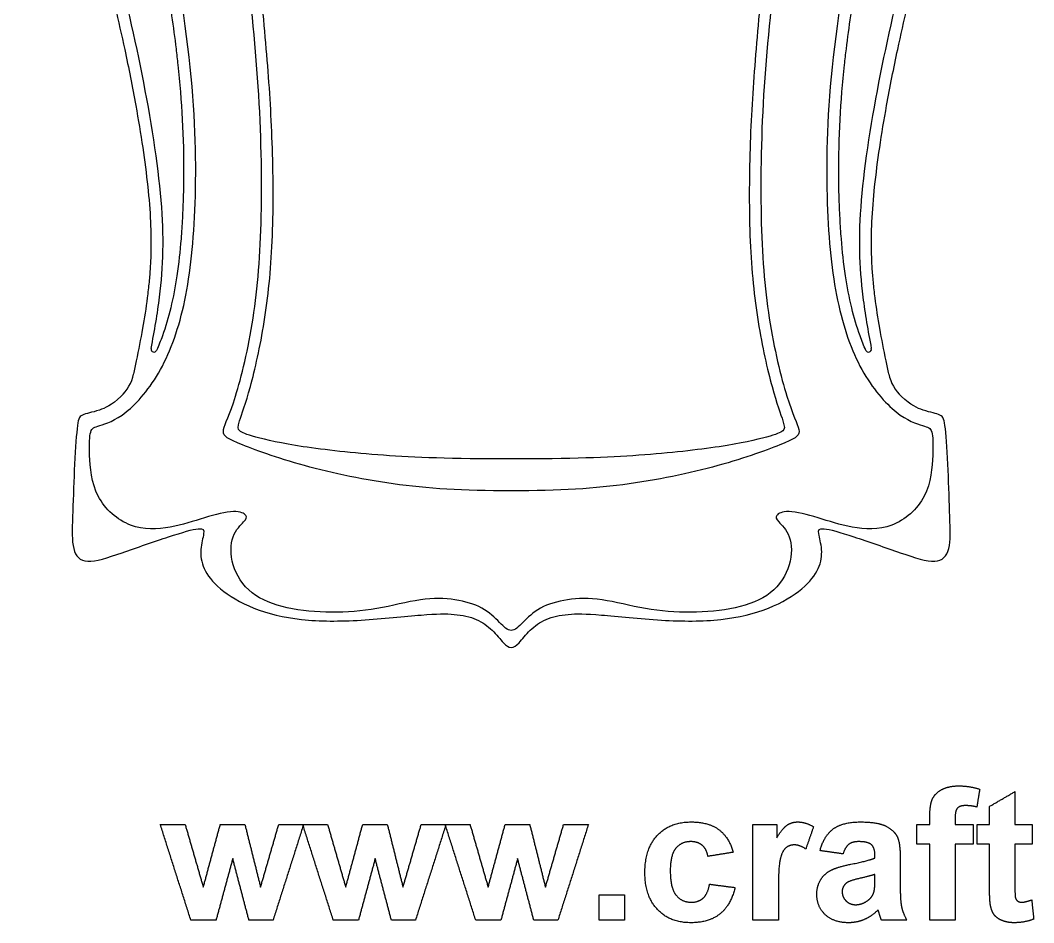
# Model space of a CAD drawing. Header units: millimetres. Extents: x -100 to 100, y -104 to 91.
# Drawn here: x -44.28 to -6.07, y -102.58 to -68.57 of the extents above; entities that cross this region are included whole.
import ezdxf

# ---------------------------------------------------------------- set-up
doc = ezdxf.new("R2010")
doc.units = ezdxf.units.MM
doc.header["$MEASUREMENT"] = 0
doc.layers.add('Layer 03', color=5, linetype='Continuous')

msp = doc.modelspace()

# ---------------------------------------------------------------- linework, layer by layer
at = {"layer": 'Layer 03'}
for centre, radius, start, end in [((-39.243, -80.967), 0.109, 168.9964, 335.8896), ((-12.3, -80.967), 0.109, 204.1104, 11.0036), ((-41.6, -81.565), 1.625, 313.1452, 348.0378), ((-9.943, -81.565), 1.625, 191.9622, 226.8548)]:
    msp.add_arc(centre, radius, start, end, dxfattribs=at)
for points, knots in [([(-25.771, -91.564), (-25.912, -91.564), (-26.175, -91.3), (-26.808, -90.668), (-27.86, -90.367), (-29.119, -90.325), (-30.844, -90.801), (-32.539, -90.922), (-34.273, -90.773), (-35.646, -90.243), (-36.384, -89.104), (-36.339, -87.921), (-35.778, -87.421), (-35.702, -87.239), (-36.111, -86.996), (-37.339, -87.3), (-38.574, -87.732), (-40.151, -87.808), (-41.553, -86.598), (-41.696, -84.813), (-41.661, -83.956), (-41.411, -83.884), (-40.354, -83.554), (-38.908, -81.892), (-37.988, -79.288), (-37.614, -75.702), (-37.689, -70.655), (-38.864, -63.711), (-40.052, -58.726), (-41.362, -52.998), (-41.642, -48.493), (-40.9, -45.266), (-39.669, -43.875), (-38.71, -43.231), (-38.464, -43.084)], [4638.254936, 4638.254936, 4638.254936, 4638.254936, 4642.340865, 4646.426795, 4650.512724, 4654.598653, 4658.684583, 4662.770512, 4666.856441, 4670.942371, 4675.0283, 4679.114229, 4683.200159, 4687.286088, 4691.372017, 4695.457947, 4699.543876, 4703.629805, 4707.715735, 4711.801664, 4715.887593, 4719.973523, 4724.059452, 4728.145381, 4732.231311, 4736.31724, 4740.403169, 4744.489099, 4748.575028, 4752.660957, 4756.746887, 4760.832816, 4764.918745, 4766.24516, 4766.24516, 4766.24516, 4766.24516]), ([(-13.079, -43.084), (-12.833, -43.231), (-11.874, -43.875), (-10.643, -45.266), (-9.9, -48.493), (-10.181, -52.998), (-11.491, -58.726), (-12.679, -63.711), (-13.854, -70.655), (-13.929, -75.702), (-13.555, -79.288), (-12.635, -81.892), (-11.189, -83.554), (-10.132, -83.884), (-9.882, -83.956), (-9.846, -84.813), (-9.989, -86.598), (-11.392, -87.808), (-12.968, -87.732), (-14.203, -87.3), (-15.431, -86.996), (-15.841, -87.239), (-15.765, -87.421), (-15.204, -87.921), (-15.158, -89.104), (-15.896, -90.243), (-17.27, -90.773), (-19.003, -90.922), (-20.699, -90.801), (-22.423, -90.325), (-23.683, -90.367), (-24.735, -90.668), (-25.367, -91.3), (-25.631, -91.564), (-25.771, -91.564)], [4510.264713, 4510.264713, 4510.264713, 4510.264713, 4511.591127, 4515.677056, 4519.762985, 4523.848915, 4527.934844, 4532.020773, 4536.106703, 4540.192632, 4544.278561, 4548.364491, 4552.45042, 4556.536349, 4560.622279, 4564.708208, 4568.794137, 4572.880067, 4576.965996, 4581.051925, 4585.137855, 4589.223784, 4593.309713, 4597.395643, 4601.481572, 4605.567501, 4609.653431, 4613.73936, 4617.825289, 4621.911219, 4625.997148, 4630.083077, 4634.169007, 4638.254936, 4638.254936, 4638.254936, 4638.254936]), ([(-41.495, -43.453), (-41.661, -43.58), (-41.945, -43.824), (-42.318, -44.218), (-42.739, -44.745), (-43.194, -45.479), (-43.571, -46.323), (-43.868, -47.219), (-44.085, -48.151), (-44.23, -49.231), (-44.289, -50.316), (-44.268, -51.394), (-44.176, -52.461), (-44.023, -53.526), (-43.816, -54.602), (-43.612, -55.543), (-43.438, -56.324), (-43.243, -57.221), (-43.008, -58.35), (-42.759, -59.522), (-42.551, -60.46), (-42.318, -61.468), (-41.977, -62.881), (-41.54, -64.635), (-40.968, -66.935), (-40.409, -69.297), (-39.949, -71.604), (-39.662, -73.333), (-39.469, -74.793), (-39.359, -76.117), (-39.346, -77.133), (-39.379, -77.89), (-39.424, -78.453), (-39.512, -79.217), (-39.668, -80.206), (-39.855, -81.162), (-39.975, -81.735), (-40.01, -81.901)], [4928.583812, 4928.583812, 4928.583812, 4928.583812, 4929.754554, 4930.678142, 4931.616109, 4933.529933, 4935.500262, 4936.78572, 4938.811767, 4940.848859, 4942.884857, 4944.893917, 4946.882267, 4948.880972, 4950.918616, 4953.015275, 4954.274364, 4955.396056, 4958.156944, 4960.731516, 4962.110728, 4963.533692, 4966.52889, 4970.24804, 4973.656718, 4979.804453, 4983.838602, 4986.829013, 4989.616184, 4992.08391, 4994.267238, 4995.303522, 4996.324919, 4997.43376, 4999.608207, 5001.931656, 5002.885785, 5002.885785, 5002.885785, 5002.885785]), ([(-11.533, -81.901), (-11.568, -81.735), (-11.688, -81.162), (-11.874, -80.206), (-12.031, -79.217), (-12.118, -78.453), (-12.163, -77.89), (-12.197, -77.133), (-12.183, -76.117), (-12.073, -74.793), (-11.881, -73.333), (-11.593, -71.604), (-11.133, -69.297), (-10.575, -66.935), (-10.003, -64.635), (-9.566, -62.881), (-9.224, -61.468), (-8.992, -60.46), (-8.784, -59.522), (-8.535, -58.35), (-8.299, -57.221), (-8.104, -56.324), (-7.931, -55.543), (-7.726, -54.602), (-7.52, -53.526), (-7.367, -52.461), (-7.275, -51.394), (-7.254, -50.316), (-7.312, -49.231), (-7.458, -48.151), (-7.674, -47.219), (-7.972, -46.323), (-8.349, -45.479), (-8.804, -44.745), (-9.225, -44.218), (-9.598, -43.824), (-9.882, -43.58), (-10.048, -43.453)], [5107.654516, 5107.654516, 5107.654516, 5107.654516, 5108.608645, 5110.932094, 5113.106541, 5114.215382, 5115.236779, 5116.273063, 5118.456391, 5120.924117, 5123.711288, 5126.701699, 5130.735848, 5136.883583, 5140.292261, 5144.011411, 5147.006608, 5148.429573, 5149.808785, 5152.383357, 5155.144244, 5156.265937, 5157.525026, 5159.621685, 5161.659329, 5163.658034, 5165.646384, 5167.655444, 5169.691442, 5171.728534, 5173.75458, 5175.040039, 5177.010368, 5178.924192, 5179.862159, 5180.785746, 5181.956489, 5181.956489, 5181.956489, 5181.956489]), ([(-39.35, -80.946), (-39.219, -80.27), (-38.903, -78.42), (-38.817, -75.652), (-39.628, -70.57), (-40.798, -65.684), (-42.107, -60.537), (-42.899, -56.555), (-43.671, -53.302), (-43.938, -50.143), (-43.467, -46.853), (-42.363, -44.853), (-41.542, -44.079), (-41.384, -43.948)], [4861.775219, 4861.775219, 4861.775219, 4861.775219, 4865.36462, 4872.090911, 4878.817201, 4885.543491, 4892.269782, 4898.996072, 4905.722362, 4912.448653, 4919.174943, 4925.901234, 4927.429389, 4927.429389, 4927.429389, 4927.429389]), ([(-10.158, -43.948), (-10.001, -44.079), (-9.18, -44.853), (-8.076, -46.853), (-7.604, -50.143), (-7.871, -53.302), (-8.643, -56.555), (-9.436, -60.537), (-10.745, -65.684), (-11.915, -70.57), (-12.726, -75.652), (-12.639, -78.42), (-12.324, -80.27), (-12.193, -80.946)], [5183.110912, 5183.110912, 5183.110912, 5183.110912, 5184.639067, 5191.365358, 5198.091648, 5204.817938, 5211.544229, 5218.270519, 5224.99681, 5231.7231, 5238.44939, 5245.175681, 5248.765082, 5248.765082, 5248.765082, 5248.765082]), ([(-41.941, -48.967), (-41.944, -49.059), (-41.956, -49.436), (-41.953, -50.11), (-41.908, -51.005), (-41.823, -51.943), (-41.69, -52.99), (-41.51, -54.081), (-41.294, -55.207), (-41.066, -56.292), (-40.823, -57.38), (-40.484, -58.847), (-40.057, -60.658), (-39.596, -62.715), (-39.246, -64.442), (-38.98, -65.88), (-38.765, -67.137), (-38.571, -68.396), (-38.432, -69.435), (-38.322, -70.389), (-38.205, -71.626), (-38.115, -73.279), (-38.12, -74.87), (-38.165, -76.017), (-38.229, -77.016), (-38.351, -78.147), (-38.581, -79.373), (-38.854, -80.31), (-39.063, -80.832), (-39.143, -81.011)], [4800.475215, 4800.475215, 4800.475215, 4800.475215, 4800.992664, 4802.584719, 4804.250447, 4806.007909, 4807.859454, 4810.159942, 4812.199448, 4814.279573, 4816.370294, 4818.440532, 4822.715552, 4826.791199, 4830.241071, 4832.583187, 4834.98234, 4837.380384, 4839.718905, 4840.853086, 4842.756395, 4846.680869, 4850.117945, 4851.665066, 4853.109598, 4855.722195, 4858.033126, 4860.083672, 4861.18126, 4861.18126, 4861.18126, 4861.18126]), ([(-12.4, -81.011), (-12.48, -80.832), (-12.688, -80.31), (-12.961, -79.373), (-13.191, -78.147), (-13.313, -77.016), (-13.378, -76.017), (-13.423, -74.87), (-13.427, -73.279), (-13.338, -71.626), (-13.221, -70.389), (-13.111, -69.435), (-12.972, -68.396), (-12.778, -67.137), (-12.563, -65.88), (-12.296, -64.442), (-11.946, -62.715), (-11.486, -60.658), (-11.059, -58.847), (-10.72, -57.38), (-10.477, -56.292), (-10.248, -55.207), (-10.032, -54.081), (-9.853, -52.99), (-9.72, -51.943), (-9.634, -51.005), (-9.59, -50.11), (-9.587, -49.436), (-9.598, -49.059), (-9.602, -48.967)], [5249.359041, 5249.359041, 5249.359041, 5249.359041, 5250.456629, 5252.507175, 5254.818105, 5257.430703, 5258.875234, 5260.422355, 5263.859432, 5267.783906, 5269.687215, 5270.821395, 5273.159917, 5275.557961, 5277.957114, 5280.29923, 5283.749102, 5287.824749, 5292.099769, 5294.170007, 5296.260728, 5298.340853, 5300.380358, 5302.680847, 5304.532392, 5306.289854, 5307.955582, 5309.547637, 5310.065086, 5310.065086, 5310.065086, 5310.065086]), ([(-40.488, -82.75), (-40.839, -83.079), (-41.416, -83.336), (-42.028, -83.409), (-42.141, -83.714), (-42.253, -85.508), (-42.31, -87.378), (-42.355, -88.598), (-41.879, -89.112), (-40.557, -88.683), (-38.547, -87.971), (-37.39, -87.643), (-37.323, -87.847), (-37.525, -88.505), (-37.424, -89.225), (-36.846, -89.99), (-35.565, -90.776), (-33.746, -91.228), (-31.485, -91.22), (-28.912, -90.941), (-27.891, -90.924), (-27.042, -91.108), (-26.468, -91.539), (-26.034, -92.086), (-25.873, -92.207), (-25.771, -92.207)], [5004.733043, 5004.733043, 5004.733043, 5004.733043, 5006.403772, 5008.624971, 5010.84617, 5013.067369, 5015.288568, 5017.509767, 5019.730966, 5021.952165, 5024.173364, 5026.394563, 5028.615762, 5030.836961, 5033.058161, 5035.27936, 5037.500559, 5039.721758, 5041.942957, 5044.164156, 5046.385355, 5048.606554, 5050.827753, 5053.048952, 5055.27015, 5055.27015, 5055.27015, 5055.27015]), ([(-25.771, -92.207), (-25.67, -92.207), (-25.508, -92.086), (-25.075, -91.539), (-24.501, -91.108), (-23.651, -90.924), (-22.631, -90.941), (-20.057, -91.22), (-17.796, -91.228), (-15.978, -90.776), (-14.696, -89.99), (-14.118, -89.225), (-14.018, -88.505), (-14.22, -87.847), (-14.152, -87.643), (-12.996, -87.971), (-10.985, -88.683), (-9.664, -89.112), (-9.187, -88.598), (-9.233, -87.378), (-9.289, -85.508), (-9.402, -83.714), (-9.515, -83.409), (-10.126, -83.336), (-10.703, -83.079), (-11.054, -82.75)], [5055.27015, 5055.27015, 5055.27015, 5055.27015, 5057.491349, 5059.712548, 5061.933747, 5064.154946, 5066.376145, 5068.597344, 5070.818543, 5073.039742, 5075.260941, 5077.48214, 5079.70334, 5081.924539, 5084.145738, 5086.366937, 5088.588136, 5090.809335, 5093.030534, 5095.251733, 5097.472932, 5099.694131, 5101.91533, 5104.136529, 5105.807258, 5105.807258, 5105.807258, 5105.807258])]:
    msp.add_open_spline(points, degree=3, knots=knots, dxfattribs=at)
for points, degree in [([(-25.771, -86.306), (-27.595, -86.306), (-30.281, -86.134), (-33.948, -85.316), (-36.463, -84.386), (-36.756, -84.11), (-36.203, -83.107), (-35.422, -79.871), (-35.131, -76.18), (-35.229, -71.089), (-35.814, -65.836), (-36.335, -61.287), (-37.181, -58.326), (-37.344, -56.699), (-35.565, -55.33), (-31.947, -54.473), (-29.115, -54.235), (-25.771, -54.235)], 3), ([(-25.771, -54.235), (-22.428, -54.235), (-19.595, -54.473), (-15.977, -55.33), (-14.199, -56.699), (-14.361, -58.326), (-15.207, -61.287), (-15.728, -65.836), (-16.314, -71.089), (-16.412, -76.18), (-16.121, -79.871), (-15.34, -83.107), (-14.787, -84.11), (-15.08, -84.386), (-17.594, -85.316), (-21.262, -86.134), (-23.948, -86.306), (-25.771, -86.306)], 3), ([(-25.771, -85.103), (-28.055, -85.103), (-30.739, -84.993), (-33.83, -84.648), (-35.621, -84.25), (-36.083, -84.036), (-36.095, -83.844), (-35.624, -82.602), (-35.04, -80.001), (-34.728, -77.023), (-34.746, -73.3), (-34.942, -70.174), (-35.298, -66.466), (-35.62, -63.566), (-36.039, -61.072), (-36.608, -58.734), (-36.822, -57.755), (-36.679, -56.882), (-36.092, -56.33), (-34.632, -55.852), (-32.559, -55.589), (-29.12, -55.458), (-25.771, -55.458)], 3), ([(-25.771, -55.458), (-22.422, -55.458), (-18.984, -55.589), (-16.91, -55.852), (-15.451, -56.33), (-14.863, -56.882), (-14.721, -57.755), (-14.934, -58.734), (-15.504, -61.072), (-15.922, -63.566), (-16.245, -66.466), (-16.601, -70.174), (-16.796, -73.3), (-16.814, -77.023), (-16.503, -80.001), (-15.919, -82.602), (-15.448, -83.844), (-15.459, -84.036), (-15.922, -84.25), (-17.712, -84.648), (-20.803, -84.993), (-23.488, -85.103), (-25.771, -85.103)], 3), ([(-9.542, -97.563), (-9.286, -97.422), (-8.894, -97.422)], 2), ([(-8.894, -97.422), (-8.492, -97.422), (-8.107, -97.546)], 2), ([(-9.894, -97.926), (-9.798, -97.703), (-9.542, -97.563)], 2), ([(-8.107, -97.546), (-8.161, -97.882), (-8.215, -98.217)], 2), ([(-7.736, -98.194), (-7.258, -97.916), (-6.78, -97.638)], 2), ([(-6.78, -97.638), (-6.78, -98.256), (-6.78, -98.873)], 2), ([(-9.989, -98.602), (-9.989, -98.15), (-9.894, -97.926)], 2), ([(-8.649, -98.163), (-8.854, -98.163), (-8.943, -98.258)], 2), ([(-8.215, -98.217), (-8.44, -98.163), (-8.649, -98.163)], 2), ([(-7.736, -98.873), (-7.736, -98.534), (-7.736, -98.194)], 2), ([(-8.943, -98.258), (-9.033, -98.353), (-9.033, -98.623)], 2), ([(-37.848, -102.484), (-38.425, -100.679), (-39.002, -98.873)], 2), ([(-39.002, -98.873), (-38.533, -98.873), (-38.065, -98.873)], 2), ([(-38.065, -98.873), (-37.723, -100.056), (-37.381, -101.239)], 2), ([(-37.381, -101.239), (-37.061, -100.056), (-36.74, -98.873)], 2), ([(-36.74, -98.873), (-36.276, -98.873), (-35.813, -98.873)], 2), ([(-35.813, -98.873), (-35.517, -100.056), (-35.221, -101.239)], 2), ([(-35.221, -101.239), (-34.878, -100.056), (-34.536, -98.873)], 2), ([(-33.601, -98.873), (-34.176, -100.679), (-34.752, -102.484)], 2), ([(-34.536, -98.873), (-34.068, -98.873), (-33.601, -98.873)], 2), ([(-32.478, -102.484), (-33.055, -100.679), (-33.631, -98.873)], 2), ([(-33.631, -98.873), (-33.163, -98.873), (-32.694, -98.873)], 2), ([(-32.694, -98.873), (-32.353, -100.056), (-32.011, -101.239)], 2), ([(-32.011, -101.239), (-31.69, -100.056), (-31.37, -98.873)], 2), ([(-31.37, -98.873), (-30.906, -98.873), (-30.442, -98.873)], 2), ([(-30.442, -98.873), (-30.146, -100.056), (-29.851, -101.239)], 2), ([(-29.851, -101.239), (-29.508, -100.056), (-29.165, -98.873)], 2), ([(-28.23, -98.873), (-28.806, -100.679), (-29.381, -102.484)], 2), ([(-29.165, -98.873), (-28.698, -98.873), (-28.23, -98.873)], 2), ([(-27.108, -102.484), (-27.684, -100.679), (-28.261, -98.873)], 2), ([(-28.261, -98.873), (-27.793, -98.873), (-27.324, -98.873)], 2), ([(-27.324, -98.873), (-26.982, -100.056), (-26.641, -101.239)], 2), ([(-26.641, -101.239), (-26.32, -100.056), (-25.999, -98.873)], 2), ([(-25.999, -98.873), (-25.536, -98.873), (-25.072, -98.873)], 2), ([(-25.072, -98.873), (-24.776, -100.056), (-24.48, -101.239)], 2), ([(-24.48, -101.239), (-24.138, -100.056), (-23.795, -98.873)], 2), ([(-22.86, -98.873), (-23.435, -100.679), (-24.011, -102.484)], 2), ([(-23.795, -98.873), (-23.327, -98.873), (-22.86, -98.873)], 2), ([(-20.261, -99.281), (-19.792, -98.78), (-18.993, -98.78)], 2), ([(-18.993, -98.78), (-18.338, -98.78), (-17.952, -99.063)], 2), ([(-16.656, -102.484), (-16.656, -100.679), (-16.656, -98.873)], 2), ([(-16.656, -98.873), (-16.209, -98.873), (-15.761, -98.873)], 2), ([(-15.761, -98.873), (-15.761, -99.128), (-15.761, -99.383)], 2), ([(-15.761, -99.383), (-15.543, -99.022), (-15.369, -98.901)], 2), ([(-15.369, -98.901), (-15.195, -98.78), (-14.974, -98.78)], 2), ([(-14.974, -98.78), (-14.662, -98.78), (-14.372, -98.962)], 2), ([(-14.372, -98.962), (-14.519, -99.381), (-14.665, -99.8)], 2), ([(-13.632, -99.045), (-13.281, -98.78), (-12.591, -98.78)], 2), ([(-12.591, -98.78), (-11.964, -98.78), (-11.658, -98.932)], 2), ([(-11.658, -98.932), (-11.351, -99.084), (-11.226, -99.317)], 2), ([(-10.483, -98.873), (-10.236, -98.873), (-9.989, -98.873)], 2), ([(-10.483, -99.614), (-10.483, -99.243), (-10.483, -98.873)], 2), ([(-9.989, -98.873), (-9.989, -98.738), (-9.989, -98.602)], 2), ([(-9.033, -98.623), (-9.033, -98.748), (-9.033, -98.873)], 2), ([(-9.033, -98.873), (-8.693, -98.873), (-8.354, -98.873)], 2), ([(-8.354, -98.873), (-8.354, -99.243), (-8.354, -99.614)], 2), ([(-8.199, -99.614), (-8.199, -99.243), (-8.199, -98.873)], 2), ([(-8.199, -98.873), (-7.968, -98.873), (-7.736, -98.873)], 2), ([(-6.78, -98.873), (-6.456, -98.873), (-6.131, -98.873)], 2), ([(-6.131, -98.873), (-6.131, -99.243), (-6.131, -99.614)], 2), ([(-20.73, -100.682), (-20.73, -99.783), (-20.261, -99.281)], 2), ([(-17.952, -99.063), (-17.566, -99.345), (-17.397, -99.922)], 2), ([(-14.125, -99.861), (-13.982, -99.31), (-13.632, -99.045)], 2), ([(-11.226, -99.317), (-11.101, -99.551), (-11.101, -100.175)], 2), ([(-18.999, -99.521), (-19.353, -99.521), (-19.563, -99.772)], 2), ([(-18.567, -99.661), (-18.734, -99.521), (-18.999, -99.521)], 2), ([(-18.354, -100.077), (-18.401, -99.8), (-18.567, -99.661)], 2), ([(-15.092, -99.645), (-15.283, -99.645), (-15.415, -99.755)], 2), ([(-14.665, -99.8), (-14.895, -99.645), (-15.092, -99.645)], 2), ([(-13.043, -99.624), (-13.178, -99.727), (-13.261, -99.984)], 2), ([(-12.669, -99.521), (-12.909, -99.521), (-13.043, -99.624)], 2), ([(-12.185, -99.641), (-12.313, -99.521), (-12.669, -99.521)], 2), ([(-12.057, -100.042), (-12.057, -99.76), (-12.185, -99.641)], 2), ([(-9.989, -99.614), (-10.236, -99.614), (-10.483, -99.614)], 2), ([(-9.989, -102.484), (-9.989, -101.049), (-9.989, -99.614)], 2), ([(-8.354, -99.614), (-8.693, -99.614), (-9.033, -99.614)], 2), ([(-9.033, -99.614), (-9.033, -101.049), (-9.033, -102.484)], 2), ([(-7.736, -99.614), (-7.968, -99.614), (-8.199, -99.614)], 2), ([(-7.736, -101.205), (-7.736, -100.409), (-7.736, -99.614)], 2), ([(-6.131, -99.614), (-6.456, -99.614), (-6.78, -99.614)], 2), ([(-6.78, -99.614), (-6.78, -100.359), (-6.78, -101.105)], 2), ([(-19.563, -99.772), (-19.773, -100.023), (-19.773, -100.611)], 2), ([(-17.397, -99.922), (-17.875, -100), (-18.354, -100.077)], 2), ([(-15.415, -99.755), (-15.547, -99.866), (-15.623, -100.155)], 2), ([(-13.261, -99.984), (-13.693, -99.922), (-14.125, -99.861)], 2), ([(-12.057, -100.138), (-12.057, -100.09), (-12.057, -100.042)], 2), ([(-36.27, -100.162), (-36.586, -101.323), (-36.901, -102.484)], 2), ([(-35.659, -102.484), (-35.965, -101.323), (-36.27, -100.162)], 2), ([(-30.9, -100.162), (-31.215, -101.323), (-31.531, -102.484)], 2), ([(-30.288, -102.484), (-30.594, -101.323), (-30.9, -100.162)], 2), ([(-25.53, -100.162), (-25.845, -101.323), (-26.16, -102.484)], 2), ([(-24.918, -102.484), (-25.224, -101.323), (-25.53, -100.162)], 2), ([(-15.623, -100.155), (-15.699, -100.445), (-15.699, -101.367)], 2), ([(-13.706, -100.596), (-13.449, -100.468), (-12.964, -100.373)], 2), ([(-12.964, -100.373), (-12.31, -100.247), (-12.057, -100.138)], 2), ([(-11.101, -100.175), (-11.101, -100.735), (-11.101, -101.294)], 2), ([(-20.261, -102.074), (-20.73, -101.571), (-20.73, -100.682)], 2), ([(-19.773, -100.611), (-19.773, -101.265), (-19.558, -101.535)], 2), ([(-14.106, -100.963), (-13.963, -100.723), (-13.706, -100.596)], 2), ([(-12.057, -100.756), (-12.233, -100.817), (-12.614, -100.902)], 2), ([(-12.057, -100.946), (-12.057, -100.851), (-12.057, -100.756)], 2), ([(-18.536, -101.652), (-18.363, -101.499), (-18.292, -101.126)], 2), ([(-18.292, -101.126), (-17.814, -101.188), (-17.335, -101.25)], 2), ([(-17.335, -101.25), (-17.481, -101.906), (-17.894, -102.242)], 2), ([(-14.249, -101.509), (-14.249, -101.203), (-14.106, -100.963)], 2), ([(-13.113, -101.068), (-13.292, -101.201), (-13.292, -101.405)], 2), ([(-12.614, -100.902), (-12.995, -100.987), (-13.113, -101.068)], 2), ([(-12.093, -101.412), (-12.057, -101.289), (-12.057, -100.946)], 2), ([(-7.706, -101.886), (-7.736, -101.717), (-7.736, -101.205)], 2), ([(-6.78, -101.105), (-6.78, -101.558), (-6.761, -101.633)], 2), ([(-22.459, -102.484), (-22.459, -102.006), (-22.459, -101.527)], 2), ([(-22.459, -101.527), (-21.98, -101.527), (-21.502, -101.527)], 2), ([(-21.502, -101.527), (-21.502, -102.006), (-21.502, -102.484)], 2), ([(-19.558, -101.535), (-19.343, -101.805), (-18.98, -101.805)], 2), ([(-15.699, -101.367), (-15.699, -101.926), (-15.699, -102.484)], 2), ([(-13.928, -102.274), (-14.249, -101.972), (-14.249, -101.509)], 2), ([(-13.292, -101.405), (-13.292, -101.605), (-13.149, -101.752)], 2), ([(-12.312, -101.728), (-12.145, -101.599), (-12.093, -101.412)], 2), ([(-11.101, -101.294), (-11.101, -101.771), (-11.048, -101.998)], 2), ([(-6.761, -101.633), (-6.743, -101.708), (-6.679, -101.756)], 2), ([(-18.98, -101.805), (-18.709, -101.805), (-18.536, -101.652)], 2), ([(-13.149, -101.752), (-13.005, -101.898), (-12.784, -101.898)], 2), ([(-12.784, -101.898), (-12.536, -101.898), (-12.312, -101.728)], 2), ([(-11.048, -101.998), (-10.996, -102.225), (-10.854, -102.484)], 2), ([(-7.574, -102.262), (-7.669, -102.123), (-7.706, -101.886)], 2), ([(-6.679, -101.756), (-6.614, -101.805), (-6.521, -101.805)], 2), ([(-6.521, -101.805), (-6.392, -101.805), (-6.147, -101.714)], 2), ([(-6.147, -101.714), (-6.108, -102.076), (-6.07, -102.438)], 2), ([(-19.002, -102.577), (-19.792, -102.577), (-20.261, -102.074)], 2), ([(-17.894, -102.242), (-18.307, -102.577), (-19.002, -102.577)], 2), ([(-13.052, -102.577), (-13.608, -102.577), (-13.928, -102.274)], 2), ([(-11.936, -102.093), (-12.18, -102.335), (-12.458, -102.456)], 2), ([(-11.902, -102.204), (-11.926, -102.12), (-11.936, -102.093)], 2), ([(-11.81, -102.484), (-11.848, -102.39), (-11.902, -102.204)], 2), ([(-7.274, -102.489), (-7.478, -102.401), (-7.574, -102.262)], 2), ([(-36.901, -102.484), (-37.375, -102.484), (-37.848, -102.484)], 2), ([(-34.752, -102.484), (-35.205, -102.484), (-35.659, -102.484)], 2), ([(-31.531, -102.484), (-32.004, -102.484), (-32.478, -102.484)], 2), ([(-29.381, -102.484), (-29.835, -102.484), (-30.288, -102.484)], 2), ([(-26.16, -102.484), (-26.634, -102.484), (-27.108, -102.484)], 2), ([(-24.011, -102.484), (-24.465, -102.484), (-24.918, -102.484)], 2), ([(-21.502, -102.484), (-21.98, -102.484), (-22.459, -102.484)], 2), ([(-15.699, -102.484), (-16.178, -102.484), (-16.656, -102.484)], 2), ([(-12.458, -102.456), (-12.736, -102.577), (-13.052, -102.577)], 2), ([(-10.854, -102.484), (-11.332, -102.484), (-11.81, -102.484)], 2), ([(-9.033, -102.484), (-9.511, -102.484), (-9.989, -102.484)], 2), ([(-6.814, -102.577), (-7.069, -102.577), (-7.274, -102.489)], 2), ([(-6.07, -102.438), (-6.398, -102.577), (-6.814, -102.577)], 2)]:
    msp.add_open_spline(points, degree=degree, dxfattribs=at)

doc.saveas('drawing.dxf')
